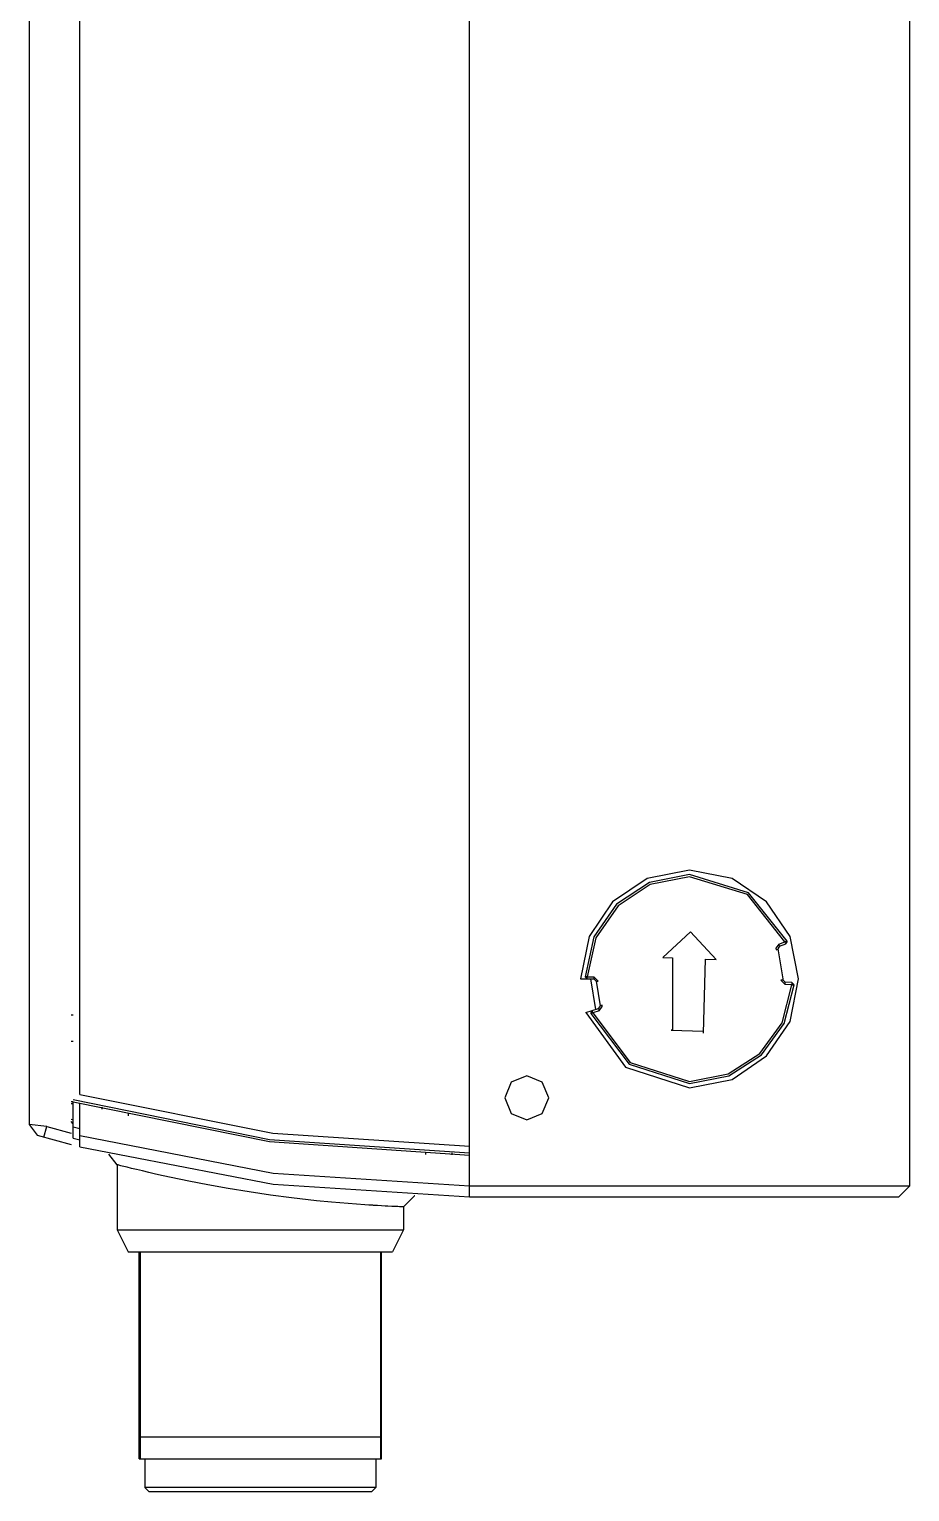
# Model space of a CAD drawing. Extents: x 22 to 299, y 7 to 289.
# Drawn here: x 45.9 to 57.13, y 201.41 to 220.07 of the extents above; entities that cross this region are included whole.
import ezdxf

# ---------------------------------------------------------------- set-up
doc = ezdxf.new("R2010")
doc.units = 0

msp = doc.modelspace()

# ---------------------------------------------------------------- linework, layer by layer
at = {"layer": 'Layer 1'}
for p, q in [((45.900579, 237.809924), (45.900579, 206.094919)), ((46.546103, 206.478967), (46.546103, 237.426329)), ((51.517494, 205.173466), (51.517494, 223.736944)), ((57.134763, 205.313165), (57.134763, 222.782329)), ((53.784869, 209.234056), (53.342939, 208.936141)), ((54.325952, 209.34329), (53.784869, 209.234056)), ((54.325952, 209.287198), (53.813637, 209.185246)), ((54.325894, 209.258144), (53.824284, 209.158363)), ((55.063286, 209.030074), (54.325894, 209.258144)), ((54.867035, 209.234056), (54.325952, 209.34329)), ((55.079351, 209.054057), (54.325952, 209.287198)), ((55.308965, 208.936141), (54.867035, 209.234056)), ((53.813637, 209.185246), (53.392901, 208.906552)), ((53.824284, 209.158363), (53.412334, 208.885612)), ((55.542975, 208.425238), (55.063286, 209.030074)), ((55.569491, 208.435947), (55.079351, 209.054057)), ((53.342939, 208.936141), (53.044942, 208.494227)), ((53.392901, 208.906552), (53.105316, 208.491862)), ((53.412334, 208.885612), (53.130757, 208.479775)), ((55.606963, 208.494227), (55.308965, 208.936141)), ((53.044942, 208.494227), (52.935658, 207.952996)), ((53.105316, 208.491862), (52.992455, 207.981923)), ((53.130757, 208.479775), (53.020266, 207.980739)), ((54.337906, 208.555044), (53.985129, 208.225903)), ((54.666694, 208.202267), (54.337906, 208.555044)), ((55.716246, 207.952996), (55.606963, 208.494227)), ((55.463953, 208.396663), (55.426911, 208.343746)), ((55.426911, 208.343746), (55.429733, 208.325755)), ((55.429733, 208.325755), (55.456192, 208.334574)), ((55.473888, 208.371036), (55.455191, 208.344578)), ((55.455191, 208.344578), (55.456602, 208.335406)), ((55.519749, 207.952996), (55.456602, 208.335406)), ((55.463953, 208.396663), (55.542975, 208.425238)), ((55.473478, 208.370204), (55.463953, 208.396663)), ((55.463953, 208.396663), (55.463953, 208.396663)), ((55.473888, 208.371036), (55.552911, 208.399964)), ((55.473888, 208.371036), (55.473888, 208.371036)), ((55.569433, 208.435115), (55.542975, 208.425238)), ((55.542975, 208.425238), (55.552853, 208.399132)), ((55.542975, 208.425238), (55.542975, 208.425238)), ((55.552911, 208.399964), (55.571608, 208.426069)), ((55.552911, 208.399964), (55.552911, 208.399964)), ((55.571608, 208.426069), (55.569491, 208.435947)), ((55.569491, 208.435947), (55.569491, 208.435947)), ((53.985129, 208.225903), (54.106837, 208.22167)), ((54.106837, 208.22167), (54.106837, 207.299864)), ((54.5023, 207.26), (54.530522, 208.206501)), ((54.530522, 208.206501), (54.666694, 208.202267)), ((52.935658, 207.952996), (53.104638, 207.952996)), ((53.020266, 207.980739), (52.992044, 207.981091)), ((52.992102, 207.981923), (52.992455, 207.981923)), ((52.992455, 207.981923), (52.992102, 207.981218)), ((52.992102, 207.981218), (53.020324, 207.952996)), ((53.020266, 207.980739), (53.104227, 207.980739)), ((53.020266, 207.952164), (53.020266, 207.980739)), ((53.062305, 207.952996), (53.062305, 207.952996)), ((53.062305, 207.952996), (53.124041, 207.562824)), ((53.104227, 207.980739), (53.104227, 207.952164)), ((53.160319, 207.925353), (53.104227, 207.980739)), ((53.132508, 207.925479), (53.104638, 207.952996)), ((53.132508, 207.925479), (53.132508, 207.925479)), ((53.132508, 207.925479), (53.132508, 207.925479)), ((53.132508, 207.925479), (53.182602, 207.610449)), ((53.132802, 207.925), (53.160672, 207.925353)), ((53.160672, 207.925353), (53.160319, 207.925353)), ((55.518633, 207.938053), (55.491117, 207.938405)), ((55.491117, 207.938405), (55.491117, 207.938405)), ((55.491117, 207.938405), (55.491117, 207.938053)), ((55.491117, 207.938053), (55.545444, 207.881608)), ((55.519749, 207.938884), (55.519749, 207.952996)), ((55.519749, 207.938884), (55.519749, 207.938884)), ((55.519749, 207.938884), (55.519749, 207.938532)), ((55.519749, 207.938884), (55.519749, 207.938884)), ((55.519749, 207.938532), (55.546561, 207.910662)), ((55.545444, 207.881608), (55.546503, 207.909831)), ((55.630874, 207.907487), (55.546561, 207.910662)), ((55.606963, 207.411913), (55.716246, 207.952996)), ((55.630816, 207.906656), (55.629758, 207.878786)), ((55.658038, 207.879618), (55.630874, 207.907487)), ((55.506892, 207.394396), (55.629758, 207.878786)), ((55.532598, 207.383228), (55.658038, 207.877854)), ((55.629758, 207.878786), (55.545444, 207.881608)), ((55.629758, 207.878786), (55.657627, 207.877022)), ((55.658038, 207.877854), (55.658038, 207.879618)), ((55.658038, 207.877854), (55.658038, 207.877854)), ((53.003744, 207.523666), (53.16461, 207.575524)), ((53.084177, 207.549771), (53.064774, 207.522608)), ((53.092586, 207.522129), (53.084119, 207.54894)), ((53.084177, 207.549771), (53.084177, 207.549771)), ((53.172666, 207.548234), (53.092586, 207.522129)), ((53.164199, 207.575045), (53.172666, 207.548234)), ((53.16461, 207.575524), (53.18366, 207.602335)), ((53.16461, 207.575524), (53.16461, 207.575524)), ((53.172666, 207.548234), (53.211472, 207.601503)), ((53.172666, 207.548234), (53.172666, 207.548234)), ((53.18366, 207.602335), (53.182602, 207.610449)), ((53.209355, 207.617731), (53.182897, 207.609617)), ((53.211472, 207.601503), (53.209355, 207.617731)), ((46.461789, 207.488968), (46.43392, 207.488968)), ((53.003744, 207.523666), (53.003744, 207.523313)), ((53.003744, 207.523313), (53.508876, 206.828298)), ((53.064774, 207.522608), (53.066538, 207.513788)), ((53.066127, 207.512956), (53.092586, 207.522129)), ((53.066538, 207.513788), (53.066538, 207.513788)), ((53.066538, 207.513788), (53.553635, 206.865649)), ((53.092586, 207.522129), (53.092586, 207.522129)), ((53.092586, 207.522129), (53.56954, 206.887615)), ((55.22283, 207.003238), (55.506892, 207.394396)), ((55.242423, 206.983653), (55.532598, 207.383228)), ((55.308965, 206.969982), (55.606963, 207.411913)), ((54.106837, 207.299864), (54.089198, 207.300922)), ((54.089198, 207.300922), (54.498419, 207.286458)), ((46.4622, 207.152897), (46.433978, 207.152897)), ((54.816265, 206.741791), (55.22283, 207.003238)), ((54.827033, 206.716501), (55.242423, 206.983653)), ((54.867035, 206.671985), (55.308965, 206.969982)), ((53.508876, 206.828298), (54.325952, 206.562701)), ((53.553635, 206.865649), (54.325952, 206.619146)), ((53.56954, 206.887615), (54.325894, 206.646536)), ((52.049129, 206.635021), (51.966932, 206.436407)), ((52.247743, 206.717218), (52.049129, 206.635021)), ((52.446356, 206.635021), (52.247743, 206.717218)), ((52.528553, 206.436407), (52.446356, 206.635021)), ((54.325894, 206.646536), (54.816265, 206.741791)), ((54.325952, 206.619146), (54.827033, 206.716501)), ((54.325952, 206.562701), (54.867035, 206.671985)), ((46.4622, 206.415593), (46.4622, 206.415593)), ((46.4622, 206.415593), (48.967093, 205.905522)), ((46.546514, 206.479799), (46.546514, 206.480152)), ((46.546514, 206.480152), (49.010176, 205.984853)), ((51.966932, 206.436407), (52.049129, 206.237926)), ((52.446356, 206.237926), (52.528553, 206.436407)), ((52.528553, 206.436407), (52.528553, 206.436407)), ((46.461789, 206.357612), (46.43392, 206.357612)), ((46.4622, 206.386313), (46.433978, 206.386313)), ((46.4622, 206.386313), (46.4622, 206.386666)), ((46.4622, 206.386666), (48.967225, 205.877256)), ((46.4622, 205.921), (46.4622, 206.386313)), ((46.546103, 205.810807), (46.546103, 206.362903)), ((46.826913, 206.318453), (46.826913, 206.289526)), ((47.164168, 206.236256), (47.164168, 206.207681)), ((52.049129, 206.237926), (52.247743, 206.155597)), ((52.247743, 206.155597), (52.446356, 206.237926)), ((46.124887, 206.069746), (45.900168, 206.094087)), ((45.900579, 206.094919), (45.900579, 206.094919)), ((45.900579, 206.094919), (46.001473, 205.960158)), ((46.086082, 205.934632), (46.124887, 206.069746)), ((46.124887, 206.069746), (46.43392, 205.983668)), ((46.461789, 206.153354), (46.43392, 206.161115)), ((46.4622, 206.105502), (46.433978, 206.133725)), ((46.461789, 206.153354), (46.461789, 206.153354)), ((46.461789, 206.065512), (46.546103, 206.043287)), ((46.4622, 206.105502), (46.4622, 206.105502)), ((46.001473, 205.960158), (46.433978, 205.839156)), ((46.4622, 205.921), (46.546514, 205.898775)), ((46.546103, 205.955799), (46.546103, 205.955799)), ((46.546103, 205.955799), (49.010956, 205.473861)), ((48.967093, 205.905522), (51.517494, 205.734381)), ((48.967225, 205.877256), (51.517494, 205.706512)), ((49.010176, 205.984853), (51.517494, 205.818695)), ((46.546514, 205.811286), (46.546161, 205.811286)), ((46.546161, 205.811286), (49.011455, 205.333009)), ((47.023821, 205.581981), (46.916224, 205.718506)), ((50.955463, 205.742016), (50.955463, 205.714146)), ((51.292775, 205.735439), (51.292775, 205.708275)), ((47.023763, 205.581502), (47.023763, 204.75036)), ((47.023821, 205.581981), (47.023821, 205.581981)), ((47.024174, 205.581981), (47.023821, 205.581981)), ((47.025232, 205.581981), (47.024174, 205.581981)), ((47.026643, 205.581276), (47.025232, 205.581981)), ((47.029113, 205.58057), (47.026643, 205.581276)), ((47.031935, 205.580217), (47.029113, 205.58057)), ((47.035463, 205.579159), (47.031935, 205.580217)), ((47.044282, 205.57669), (47.035463, 205.579159)), ((47.055924, 205.573867), (47.044282, 205.57669)), ((47.070035, 205.57034), (47.055924, 205.573867)), ((47.086968, 205.566106), (47.070035, 205.57034)), ((47.105665, 205.561167), (47.086968, 205.566106)), ((47.151173, 205.549526), (47.105665, 205.561167)), ((47.206207, 205.53612), (47.151173, 205.549526)), ((47.270412, 205.520245), (47.206207, 205.53612)), ((47.343084, 205.502606), (47.270412, 205.520245)), ((47.42387, 205.483204), (47.343084, 205.502606)), ((47.51277, 205.463095), (47.42387, 205.483204)), ((47.608725, 205.441223), (47.51277, 205.463095)), ((47.711383, 205.418646), (47.608725, 205.441223)), ((47.935397, 205.372079), (47.711383, 205.418646)), ((48.178813, 205.324454), (47.935397, 205.372079)), ((48.437398, 205.27824), (48.178813, 205.324454)), ((49.010956, 205.473861), (51.517084, 205.312333)), ((49.011455, 205.333009), (51.517494, 205.17276)), ((51.517084, 205.312333), (57.134352, 205.312333)), ((56.994005, 205.17276), (57.134763, 205.313165)), ((48.705509, 205.234496), (48.437398, 205.27824)), ((48.977147, 205.194632), (48.705509, 205.234496)), ((49.246669, 205.159354), (48.977147, 205.194632)), ((49.565226, 205.123371), (49.246669, 205.159354)), ((49.755021, 205.104674), (49.565226, 205.123371)), ((50.074636, 205.078216), (49.755021, 205.104674)), ((50.815468, 205.185107), (50.675063, 205.044702)), ((50.820407, 205.185107), (50.815468, 205.185107)), ((50.820407, 205.185107), (50.820407, 205.185107)), ((51.517494, 205.17276), (56.994005, 205.17276)), ((56.994005, 205.17276), (56.994005, 205.17276)), ((50.183645, 205.070455), (50.074636, 205.078216)), ((50.233033, 205.067632), (50.183645, 205.070455)), ((50.282069, 205.064457), (50.233033, 205.067632)), ((50.294417, 205.063399), (50.282069, 205.064457)), ((50.343805, 205.060577), (50.294417, 205.063399)), ((50.392841, 205.057755), (50.343805, 205.060577)), ((50.441877, 205.055285), (50.392841, 205.057755)), ((50.477508, 205.053169), (50.441877, 205.055285)), ((50.526544, 205.051052), (50.477508, 205.053169)), ((50.54771, 205.049994), (50.526544, 205.051052)), ((50.596746, 205.047877), (50.54771, 205.049994)), ((50.603096, 205.047524), (50.596746, 205.047877)), ((50.624969, 205.046466), (50.603096, 205.047524)), ((50.64296, 205.046113), (50.624969, 205.046466)), ((50.656719, 205.045407), (50.64296, 205.046113)), ((50.666949, 205.044702), (50.656719, 205.045407)), ((50.672946, 205.044702), (50.666949, 205.044702)), ((50.675063, 205.044702), (50.672946, 205.044702)), ((50.675063, 205.044702), (50.675063, 204.751191)), ((47.023821, 204.751191), (50.675063, 204.751191)), ((47.023821, 204.751191), (47.164226, 204.470381)), ((50.675063, 204.751191), (50.534658, 204.470381)), ((47.164226, 204.470381), (50.534658, 204.470381)), ((47.304573, 201.829719), (47.304573, 204.469549)), ((47.318685, 201.829719), (47.318685, 204.469549)), ((50.380141, 204.470381), (50.380141, 201.830551)), ((50.393842, 201.829719), (50.393842, 204.469549)), ((47.318743, 202.111361), (50.380141, 202.111361)), ((47.304631, 201.830551), (50.394252, 201.830551)), ((47.374776, 201.829719), (47.374776, 201.464595)), ((50.323697, 201.830551), (50.323697, 201.465426)), ((50.323697, 201.465426), (47.374834, 201.465426)), ((47.430926, 201.409335), (47.374834, 201.465426)), ((50.267605, 201.409335), (47.430926, 201.409335)), ((50.267605, 201.409335), (50.323697, 201.465426))]:
    msp.add_line(p, q, dxfattribs=at)

doc.saveas('drawing.dxf')
